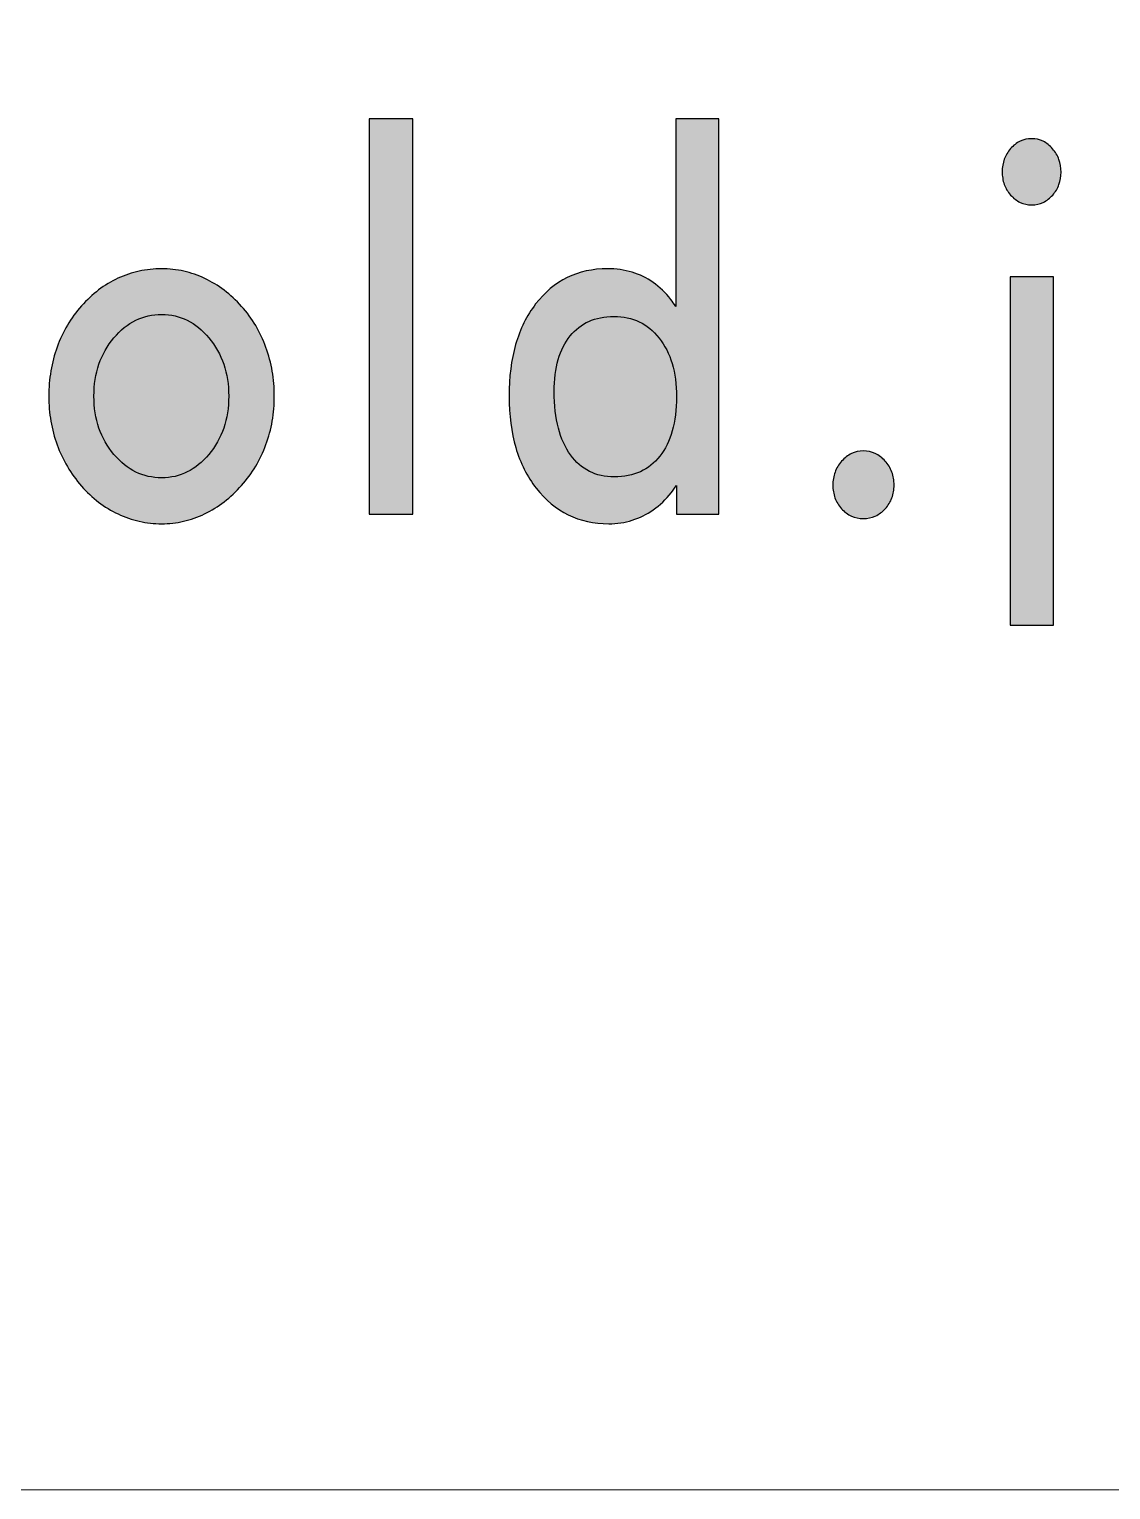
# Model space of a CAD drawing. Header units: millimetres. Extents: x -87.7 to -37.9, y -26.6 to 23.2.
# Drawn here: x -64.25 to -55.18, y -26.61 to -14.36 of the extents above; entities that cross this region are included whole.
import ezdxf

# ---------------------------------------------------------------- set-up
doc = ezdxf.new("R2010")
doc.units = ezdxf.units.MM
doc.header["$MEASUREMENT"] = 0
doc.layers.add('Layer 1', color=7, linetype='Continuous')

msp = doc.modelspace()

# ---------------------------------------------------------------- hatches: boundary and pattern name
at = {"layer": 'Layer 1', "true_color": 0x363435}
h = msp.add_hatch(color=250, dxfattribs=at)
edge = h.paths.add_edge_path()
edge.add_spline(control_points=[(-61.3638, -15.1109), (-61.3638, -15.1109), (-61.0339, -15.1109), (-61.0339, -15.1109), (-61.0339, -15.1109), (-61.0339, -18.4257), (-61.0339, -18.4257), (-61.0339, -18.4257), (-61.4017, -18.4257), (-61.4017, -18.4257), (-61.4017, -18.4257), (-61.4017, -15.1109), (-61.4017, -15.1109), (-61.4017, -15.1109), (-61.3638, -15.1109), (-61.3638, -15.1109)], knot_values=[0, 0, 0, 0, 0.2, 0.2, 0.2, 0.4, 0.4, 0.4, 0.6, 0.6, 0.6, 0.8, 0.8, 0.8, 1, 1, 1, 1], degree=3, periodic=1)
h = msp.add_hatch(color=250, dxfattribs=at)
edge = h.paths.add_edge_path()
edge.add_spline(control_points=[(-58.4707, -15.1488), (-58.4707, -15.1488), (-58.4707, -18.4257), (-58.4707, -18.4257), (-58.4707, -18.4257), (-58.8238, -18.4257), (-58.8238, -18.4257), (-58.8238, -18.4257), (-58.8238, -18.1852), (-58.8238, -18.1852), (-58.8382, -18.2069), (-58.8534, -18.2277), (-58.8692, -18.2474), (-58.9138, -18.3032), (-58.9641, -18.3508), (-59.0191, -18.3895), (-59.0747, -18.4286), (-59.1337, -18.4581), (-59.1956, -18.4777), (-59.2576, -18.4973), (-59.323, -18.5071), (-59.3912, -18.5071), (-59.5169, -18.5071), (-59.6308, -18.4821), (-59.7327, -18.4324), (-59.8343, -18.3828), (-59.9239, -18.3081), (-60.0006, -18.2091), (-60.0767, -18.1109), (-60.1339, -17.9971), (-60.1718, -17.8677), (-60.2094, -17.7394), (-60.2282, -17.5957), (-60.2282, -17.4369), (-60.2282, -17.2768), (-60.2097, -17.1324), (-60.173, -17.0039), (-60.1358, -16.8743), (-60.0798, -16.7606), (-60.0053, -16.6637), (-59.9298, -16.5657), (-59.8415, -16.4919), (-59.7408, -16.4427), (-59.6401, -16.3935), (-59.5271, -16.3687), (-59.4025, -16.3687), (-59.3295, -16.3687), (-59.2609, -16.3783), (-59.1972, -16.3972), (-59.1332, -16.4163), (-59.0737, -16.4452), (-59.0191, -16.4836), (-58.9652, -16.5215), (-58.9162, -16.5688), (-58.8726, -16.6253), (-58.8581, -16.644), (-58.8442, -16.6637), (-58.8308, -16.6846), (-58.8308, -16.6846), (-58.8308, -15.1109), (-58.8308, -15.1109), (-58.8308, -15.1109), (-58.4707, -15.1109), (-58.4707, -15.1109), (-58.4707, -15.1109), (-58.4707, -15.1488), (-58.4707, -15.1488)], knot_values=[0, 0, 0, 0, 0.0454545, 0.0454545, 0.0454545, 0.0909091, 0.0909091, 0.0909091, 0.1363636, 0.1363636, 0.1363636, 0.1818182, 0.1818182, 0.1818182, 0.2272727, 0.2272727, 0.2272727, 0.2727273, 0.2727273, 0.2727273, 0.3181818, 0.3181818, 0.3181818, 0.3636364, 0.3636364, 0.3636364, 0.4090909, 0.4090909, 0.4090909, 0.4545455, 0.4545455, 0.4545455, 0.5, 0.5, 0.5, 0.5454545, 0.5454545, 0.5454545, 0.5909091, 0.5909091, 0.5909091, 0.6363636, 0.6363636, 0.6363636, 0.6818182, 0.6818182, 0.6818182, 0.7272727, 0.7272727, 0.7272727, 0.7727273, 0.7727273, 0.7727273, 0.8181818, 0.8181818, 0.8181818, 0.8636364, 0.8636364, 0.8636364, 0.9090909, 0.9090909, 0.9090909, 0.9545455, 0.9545455, 0.9545455, 1, 1, 1, 1], degree=3, periodic=1)
h = msp.add_hatch(color=250, dxfattribs=at)
edge = h.paths.add_edge_path()
edge.add_spline(control_points=[(-56.094, -15.5543), (-56.094, -15.5173), (-56.0881, -15.4823), (-56.0763, -15.4501), (-56.0645, -15.4176), (-56.0467, -15.388), (-56.0234, -15.3614), (-55.9996, -15.3341), (-55.9726, -15.3131), (-55.9431, -15.2991), (-55.9135, -15.285), (-55.8811, -15.2777), (-55.8463, -15.2777), (-55.8123, -15.2777), (-55.7801, -15.2852), (-55.7505, -15.2995), (-55.7211, -15.3139), (-55.6944, -15.3351), (-55.6707, -15.3627), (-55.6474, -15.3896), (-55.6296, -15.4198), (-55.6178, -15.4528), (-55.6063, -15.4857), (-55.6003, -15.521), (-55.6003, -15.5585), (-55.6003, -15.5953), (-55.6061, -15.6301), (-55.6178, -15.6624), (-55.6295, -15.6945), (-55.647, -15.724), (-55.6702, -15.7502), (-55.6934, -15.7772), (-55.7201, -15.7977), (-55.7496, -15.8116), (-55.7794, -15.8255), (-55.8118, -15.8326), (-55.8463, -15.8326), (-55.8807, -15.8326), (-55.9133, -15.8255), (-55.9431, -15.8116), (-55.9724, -15.798), (-55.9993, -15.7774), (-56.0232, -15.7505), (-56.0468, -15.724), (-56.0648, -15.694), (-56.0765, -15.6611), (-56.0881, -15.6282), (-56.094, -15.5924), (-56.094, -15.5543)], knot_values=[0, 0, 0, 0, 0.0625, 0.0625, 0.0625, 0.125, 0.125, 0.125, 0.1875, 0.1875, 0.1875, 0.25, 0.25, 0.25, 0.3125, 0.3125, 0.3125, 0.375, 0.375, 0.375, 0.4375, 0.4375, 0.4375, 0.5, 0.5, 0.5, 0.5625, 0.5625, 0.5625, 0.625, 0.625, 0.625, 0.6875, 0.6875, 0.6875, 0.75, 0.75, 0.75, 0.8125, 0.8125, 0.8125, 0.875, 0.875, 0.875, 0.9375, 0.9375, 0.9375, 1, 1, 1, 1], degree=3, periodic=1)
h = msp.add_hatch(color=250, dxfattribs=at)
edge = h.paths.add_edge_path()
edge.add_spline(control_points=[(-64.0872, -17.4369), (-64.0872, -17.3647), (-64.0814, -17.2941), (-64.0698, -17.2255), (-64.0583, -17.1575), (-64.0407, -17.0908), (-64.0174, -17.0261), (-63.9941, -16.9615), (-63.9652, -16.9002), (-63.9313, -16.8427), (-63.8973, -16.7852), (-63.8579, -16.7311), (-63.813, -16.6806), (-63.7681, -16.6299), (-63.7201, -16.585), (-63.6694, -16.5466), (-63.6183, -16.5079), (-63.564, -16.4752), (-63.5071, -16.4486), (-63.4498, -16.422), (-63.3904, -16.4019), (-63.3296, -16.3887), (-63.2685, -16.3755), (-63.2054, -16.3687), (-63.1406, -16.3687), (-63.0775, -16.3687), (-63.0154, -16.3756), (-62.9549, -16.389), (-62.8942, -16.4026), (-62.8353, -16.4231), (-62.7786, -16.4501), (-62.7222, -16.4769), (-62.668, -16.5099), (-62.6166, -16.549), (-62.5651, -16.5882), (-62.5162, -16.6335), (-62.4705, -16.6843), (-62.4259, -16.7344), (-62.3864, -16.788), (-62.3524, -16.8453), (-62.3185, -16.9024), (-62.2898, -16.9635), (-62.2664, -17.0282), (-62.2431, -17.093), (-62.2253, -17.1596), (-62.2138, -17.2275), (-62.2022, -17.2957), (-62.1962, -17.3657), (-62.1962, -17.4369), (-62.1962, -17.5082), (-62.2022, -17.578), (-62.2138, -17.6458), (-62.2254, -17.7134), (-62.2431, -17.7797), (-62.2664, -17.8436), (-62.2897, -17.9074), (-62.3185, -17.968), (-62.3523, -18.0247), (-62.3865, -18.0817), (-62.426, -18.1353), (-62.4705, -18.1849), (-62.5166, -18.2369), (-62.5654, -18.2828), (-62.6168, -18.3225), (-62.6683, -18.362), (-62.7229, -18.3959), (-62.7805, -18.4234), (-62.838, -18.4515), (-62.8969, -18.4725), (-62.957, -18.4863), (-63.017, -18.5002), (-63.0784, -18.5071), (-63.1406, -18.5071), (-63.2048, -18.5071), (-63.2674, -18.5002), (-63.3285, -18.4864), (-63.3896, -18.4728), (-63.449, -18.452), (-63.5063, -18.4248), (-63.5636, -18.3977), (-63.6181, -18.3645), (-63.6693, -18.3255), (-63.7204, -18.2864), (-63.7684, -18.2416), (-63.813, -18.1914), (-63.8578, -18.1394), (-63.8973, -18.0843), (-63.9313, -18.0266), (-63.9653, -17.9689), (-63.9941, -17.9081), (-64.0174, -17.8449), (-64.0407, -17.7814), (-64.0583, -17.7155), (-64.0698, -17.6476), (-64.0814, -17.5796), (-64.0872, -17.5092), (-64.0872, -17.4369)], knot_values=[0, 0, 0, 0, 0.03125, 0.03125, 0.03125, 0.0625, 0.0625, 0.0625, 0.09375, 0.09375, 0.09375, 0.125, 0.125, 0.125, 0.15625, 0.15625, 0.15625, 0.1875, 0.1875, 0.1875, 0.21875, 0.21875, 0.21875, 0.25, 0.25, 0.25, 0.28125, 0.28125, 0.28125, 0.3125, 0.3125, 0.3125, 0.34375, 0.34375, 0.34375, 0.375, 0.375, 0.375, 0.40625, 0.40625, 0.40625, 0.4375, 0.4375, 0.4375, 0.46875, 0.46875, 0.46875, 0.5, 0.5, 0.5, 0.53125, 0.53125, 0.53125, 0.5625, 0.5625, 0.5625, 0.59375, 0.59375, 0.59375, 0.625, 0.625, 0.625, 0.65625, 0.65625, 0.65625, 0.6875, 0.6875, 0.6875, 0.71875, 0.71875, 0.71875, 0.75, 0.75, 0.75, 0.78125, 0.78125, 0.78125, 0.8125, 0.8125, 0.8125, 0.84375, 0.84375, 0.84375, 0.875, 0.875, 0.875, 0.90625, 0.90625, 0.90625, 0.9375, 0.9375, 0.9375, 0.96875, 0.96875, 0.96875, 1, 1, 1, 1], degree=3, periodic=1)
h = msp.add_hatch(color=250, dxfattribs=at)
edge = h.paths.add_edge_path()
edge.add_spline(control_points=[(-55.9886, -16.4376), (-55.9886, -16.4376), (-55.6626, -16.4376), (-55.6626, -16.4376), (-55.6626, -16.4376), (-55.6626, -19.3574), (-55.6626, -19.3574), (-55.6626, -19.3574), (-56.0265, -19.3574), (-56.0265, -19.3574), (-56.0265, -19.3574), (-56.0265, -16.4376), (-56.0265, -16.4376), (-56.0265, -16.4376), (-55.9886, -16.4376), (-55.9886, -16.4376)], knot_values=[0, 0, 0, 0, 0.2, 0.2, 0.2, 0.4, 0.4, 0.4, 0.6, 0.6, 0.6, 0.8, 0.8, 0.8, 1, 1, 1, 1], degree=3, periodic=1)
h = msp.add_hatch(color=250, dxfattribs=at)
edge = h.paths.add_edge_path()
edge.add_spline(control_points=[(-63.7085, -17.4369), (-63.7085, -17.5336), (-63.6944, -17.6229), (-63.6663, -17.7043), (-63.6384, -17.7855), (-63.5964, -17.8593), (-63.5409, -17.9255), (-63.4853, -17.9912), (-63.4239, -18.0407), (-63.3573, -18.0733), (-63.2912, -18.1055), (-63.2189, -18.1217), (-63.1406, -18.1217), (-62.986, -18.1217), (-62.854, -18.0561), (-62.7449, -17.9256), (-62.6898, -17.8594), (-62.648, -17.7854), (-62.6203, -17.7045), (-62.5925, -17.6232), (-62.5785, -17.5338), (-62.5785, -17.4369), (-62.5785, -17.34), (-62.5925, -17.2507), (-62.6202, -17.1694), (-62.6479, -17.0884), (-62.6896, -17.0144), (-62.7449, -16.9481), (-62.7998, -16.8822), (-62.8604, -16.8328), (-62.9263, -16.8002), (-62.9916, -16.7679), (-63.0632, -16.7517), (-63.1406, -16.7517), (-63.2195, -16.7517), (-63.2923, -16.768), (-63.3585, -16.8003), (-63.4251, -16.8328), (-63.486, -16.8822), (-63.5413, -16.9482), (-63.597, -17.0145), (-63.6388, -17.0883), (-63.6665, -17.1692), (-63.6944, -17.2508), (-63.7085, -17.34), (-63.7085, -17.4369)], knot_values=[0, 0, 0, 0, 0.0666667, 0.0666667, 0.0666667, 0.1333333, 0.1333333, 0.1333333, 0.2, 0.2, 0.2, 0.2666667, 0.2666667, 0.2666667, 0.3333333, 0.3333333, 0.3333333, 0.4, 0.4, 0.4, 0.4666667, 0.4666667, 0.4666667, 0.5333333, 0.5333333, 0.5333333, 0.6, 0.6, 0.6, 0.6666667, 0.6666667, 0.6666667, 0.7333333, 0.7333333, 0.7333333, 0.8, 0.8, 0.8, 0.8666667, 0.8666667, 0.8666667, 0.9333333, 0.9333333, 0.9333333, 1, 1, 1, 1], degree=3, periodic=1)
h = msp.add_hatch(color=250, dxfattribs=at)
edge = h.paths.add_edge_path()
edge.add_spline(control_points=[(-58.8238, -17.4411), (-58.8238, -17.3383), (-58.8362, -17.2456), (-58.8609, -17.1633), (-58.8854, -17.0821), (-58.9221, -17.0105), (-58.9705, -16.9494), (-59.0184, -16.8889), (-59.074, -16.8435), (-59.1367, -16.8135), (-59.1994, -16.7836), (-59.2705, -16.7686), (-59.3495, -16.7686), (-59.4285, -16.7686), (-59.4988, -16.7824), (-59.5596, -16.8098), (-59.62, -16.8367), (-59.672, -16.8777), (-59.7154, -16.9321), (-59.7599, -16.9873), (-59.7934, -17.0536), (-59.8158, -17.1305), (-59.8384, -17.2084), (-59.8498, -17.2983), (-59.8498, -17.3993), (-59.8498, -17.5139), (-59.8381, -17.6158), (-59.815, -17.7046), (-59.7922, -17.7918), (-59.7579, -17.8671), (-59.7126, -17.9298), (-59.6684, -17.9912), (-59.6156, -18.0374), (-59.555, -18.0678), (-59.4943, -18.0983), (-59.4246, -18.1136), (-59.3459, -18.1136), (-59.2636, -18.1136), (-59.1906, -18.099), (-59.1275, -18.0702), (-59.0646, -18.0415), (-59.01, -17.998), (-58.9641, -17.94), (-58.9179, -17.8815), (-58.8828, -17.8107), (-58.8594, -17.7285), (-58.8357, -17.645), (-58.8238, -17.5491), (-58.8238, -17.4411)], knot_values=[0, 0, 0, 0, 0.0625, 0.0625, 0.0625, 0.125, 0.125, 0.125, 0.1875, 0.1875, 0.1875, 0.25, 0.25, 0.25, 0.3125, 0.3125, 0.3125, 0.375, 0.375, 0.375, 0.4375, 0.4375, 0.4375, 0.5, 0.5, 0.5, 0.5625, 0.5625, 0.5625, 0.625, 0.625, 0.625, 0.6875, 0.6875, 0.6875, 0.75, 0.75, 0.75, 0.8125, 0.8125, 0.8125, 0.875, 0.875, 0.875, 0.9375, 0.9375, 0.9375, 1, 1, 1, 1], degree=3, periodic=1)
h = msp.add_hatch(color=250, dxfattribs=at)
edge = h.paths.add_edge_path()
edge.add_spline(control_points=[(-57.5135, -18.1828), (-57.5135, -18.1446), (-57.5074, -18.1084), (-57.4952, -18.0748), (-57.4831, -18.0413), (-57.4646, -18.0103), (-57.4405, -17.9827), (-57.4158, -17.9544), (-57.3882, -17.9328), (-57.358, -17.9185), (-57.3271, -17.904), (-57.2938, -17.8965), (-57.2585, -17.8965), (-57.2227, -17.8965), (-57.1892, -17.9038), (-57.1583, -17.918), (-57.1275, -17.9322), (-57.0995, -17.9535), (-57.0746, -17.9811), (-57.0499, -18.0088), (-57.031, -18.0396), (-57.0185, -18.0733), (-57.0062, -18.1068), (-56.9998, -18.1435), (-56.9998, -18.1828), (-56.9998, -18.2212), (-57.0061, -18.257), (-57.0183, -18.29), (-57.0305, -18.3232), (-57.0491, -18.3536), (-57.0737, -18.3806), (-57.0984, -18.4079), (-57.1265, -18.4285), (-57.1573, -18.4423), (-57.1884, -18.4562), (-57.2223, -18.4632), (-57.2585, -18.4632), (-57.2944, -18.4632), (-57.3277, -18.4562), (-57.3583, -18.4424), (-57.3884, -18.4287), (-57.4162, -18.408), (-57.441, -18.3806), (-57.4653, -18.3536), (-57.4835, -18.3234), (-57.4955, -18.2901), (-57.5075, -18.257), (-57.5135, -18.2211), (-57.5135, -18.1828)], knot_values=[0, 0, 0, 0, 0.0625, 0.0625, 0.0625, 0.125, 0.125, 0.125, 0.1875, 0.1875, 0.1875, 0.25, 0.25, 0.25, 0.3125, 0.3125, 0.3125, 0.375, 0.375, 0.375, 0.4375, 0.4375, 0.4375, 0.5, 0.5, 0.5, 0.5625, 0.5625, 0.5625, 0.625, 0.625, 0.625, 0.6875, 0.6875, 0.6875, 0.75, 0.75, 0.75, 0.8125, 0.8125, 0.8125, 0.875, 0.875, 0.875, 0.9375, 0.9375, 0.9375, 1, 1, 1, 1], degree=3, periodic=1)

# ---------------------------------------------------------------- linework, layer by layer
at = {"layer": 'Layer 1', "color": 250, "lineweight": 18}
msp.add_open_spline([(-83.6677, 23.192), (-83.6677, 23.192), (-41.8353, 23.192), (-41.8353, 23.192), (-39.6442, 23.192), (-37.8515, 21.3993), (-37.8515, 19.2081), (-37.8515, 19.2081), (-37.8515, -22.6241), (-37.8515, -22.6241), (-37.8515, -24.8153), (-39.6442, -26.608), (-41.8353, -26.608), (-41.8353, -26.608), (-83.6677, -26.608), (-83.6677, -26.608), (-85.8588, -26.608), (-87.6515, -24.8153), (-87.6515, -22.6241), (-87.6515, -22.6241), (-87.6515, 19.2081), (-87.6515, 19.2081), (-87.6515, 21.3993), (-85.8588, 23.192), (-83.6677, 23.192)], degree=3, knots=[0, 0, 0, 0, 0.125, 0.125, 0.125, 0.25, 0.25, 0.25, 0.375, 0.375, 0.375, 0.5, 0.5, 0.5, 0.625, 0.625, 0.625, 0.75, 0.75, 0.75, 0.875, 0.875, 0.875, 1, 1, 1, 1], dxfattribs=at)
at = {"layer": 'Layer 1', "color": 250}
for points, knots in [([(-61.3638, -15.1109), (-61.3638, -15.1109), (-61.0339, -15.1109), (-61.0339, -15.1109), (-61.0339, -15.1109), (-61.0339, -18.4257), (-61.0339, -18.4257), (-61.0339, -18.4257), (-61.4017, -18.4257), (-61.4017, -18.4257), (-61.4017, -18.4257), (-61.4017, -15.1109), (-61.4017, -15.1109), (-61.4017, -15.1109), (-61.3638, -15.1109), (-61.3638, -15.1109)], [0, 0, 0, 0, 0.2, 0.2, 0.2, 0.4, 0.4, 0.4, 0.6, 0.6, 0.6, 0.8, 0.8, 0.8, 1, 1, 1, 1]), ([(-58.4707, -15.1488), (-58.4707, -15.1488), (-58.4707, -18.4257), (-58.4707, -18.4257), (-58.4707, -18.4257), (-58.8238, -18.4257), (-58.8238, -18.4257), (-58.8238, -18.4257), (-58.8238, -18.1852), (-58.8238, -18.1852), (-58.8382, -18.2069), (-58.8534, -18.2277), (-58.8692, -18.2474), (-58.9138, -18.3032), (-58.9641, -18.3508), (-59.0191, -18.3895), (-59.0747, -18.4286), (-59.1337, -18.4581), (-59.1956, -18.4777), (-59.2576, -18.4973), (-59.323, -18.5071), (-59.3912, -18.5071), (-59.5169, -18.5071), (-59.6308, -18.4821), (-59.7327, -18.4324), (-59.8343, -18.3828), (-59.9239, -18.3081), (-60.0006, -18.2091), (-60.0767, -18.1109), (-60.1339, -17.9971), (-60.1718, -17.8677), (-60.2094, -17.7394), (-60.2282, -17.5957), (-60.2282, -17.4369), (-60.2282, -17.2768), (-60.2097, -17.1324), (-60.173, -17.0039), (-60.1358, -16.8743), (-60.0798, -16.7606), (-60.0053, -16.6637), (-59.9298, -16.5657), (-59.8415, -16.4919), (-59.7408, -16.4427), (-59.6401, -16.3935), (-59.5271, -16.3687), (-59.4025, -16.3687), (-59.3295, -16.3687), (-59.2609, -16.3783), (-59.1972, -16.3972), (-59.1332, -16.4163), (-59.0737, -16.4452), (-59.0191, -16.4836), (-58.9652, -16.5215), (-58.9162, -16.5688), (-58.8726, -16.6253), (-58.8581, -16.644), (-58.8442, -16.6637), (-58.8308, -16.6846), (-58.8308, -16.6846), (-58.8308, -15.1109), (-58.8308, -15.1109), (-58.8308, -15.1109), (-58.4707, -15.1109), (-58.4707, -15.1109), (-58.4707, -15.1109), (-58.4707, -15.1488), (-58.4707, -15.1488)], [0, 0, 0, 0, 0.0454545, 0.0454545, 0.0454545, 0.0909091, 0.0909091, 0.0909091, 0.1363636, 0.1363636, 0.1363636, 0.1818182, 0.1818182, 0.1818182, 0.2272727, 0.2272727, 0.2272727, 0.2727273, 0.2727273, 0.2727273, 0.3181818, 0.3181818, 0.3181818, 0.3636364, 0.3636364, 0.3636364, 0.4090909, 0.4090909, 0.4090909, 0.4545455, 0.4545455, 0.4545455, 0.5, 0.5, 0.5, 0.5454545, 0.5454545, 0.5454545, 0.5909091, 0.5909091, 0.5909091, 0.6363636, 0.6363636, 0.6363636, 0.6818182, 0.6818182, 0.6818182, 0.7272727, 0.7272727, 0.7272727, 0.7727273, 0.7727273, 0.7727273, 0.8181818, 0.8181818, 0.8181818, 0.8636364, 0.8636364, 0.8636364, 0.9090909, 0.9090909, 0.9090909, 0.9545455, 0.9545455, 0.9545455, 1, 1, 1, 1]), ([(-56.094, -15.5543), (-56.094, -15.5173), (-56.0881, -15.4823), (-56.0763, -15.4501), (-56.0645, -15.4176), (-56.0467, -15.388), (-56.0234, -15.3614), (-55.9996, -15.3341), (-55.9726, -15.3131), (-55.9431, -15.2991), (-55.9135, -15.285), (-55.8811, -15.2777), (-55.8463, -15.2777), (-55.8123, -15.2777), (-55.7801, -15.2852), (-55.7505, -15.2995), (-55.7211, -15.3139), (-55.6944, -15.3351), (-55.6707, -15.3627), (-55.6474, -15.3896), (-55.6296, -15.4198), (-55.6178, -15.4528), (-55.6063, -15.4857), (-55.6003, -15.521), (-55.6003, -15.5585), (-55.6003, -15.5953), (-55.6061, -15.6301), (-55.6178, -15.6624), (-55.6295, -15.6945), (-55.647, -15.724), (-55.6702, -15.7502), (-55.6934, -15.7772), (-55.7201, -15.7977), (-55.7496, -15.8116), (-55.7794, -15.8255), (-55.8118, -15.8326), (-55.8463, -15.8326), (-55.8807, -15.8326), (-55.9133, -15.8255), (-55.9431, -15.8116), (-55.9724, -15.798), (-55.9993, -15.7774), (-56.0232, -15.7505), (-56.0468, -15.724), (-56.0648, -15.694), (-56.0765, -15.6611), (-56.0881, -15.6282), (-56.094, -15.5924), (-56.094, -15.5543)], [0, 0, 0, 0, 0.0625, 0.0625, 0.0625, 0.125, 0.125, 0.125, 0.1875, 0.1875, 0.1875, 0.25, 0.25, 0.25, 0.3125, 0.3125, 0.3125, 0.375, 0.375, 0.375, 0.4375, 0.4375, 0.4375, 0.5, 0.5, 0.5, 0.5625, 0.5625, 0.5625, 0.625, 0.625, 0.625, 0.6875, 0.6875, 0.6875, 0.75, 0.75, 0.75, 0.8125, 0.8125, 0.8125, 0.875, 0.875, 0.875, 0.9375, 0.9375, 0.9375, 1, 1, 1, 1]), ([(-64.0872, -17.4369), (-64.0872, -17.3647), (-64.0814, -17.2941), (-64.0698, -17.2255), (-64.0583, -17.1575), (-64.0407, -17.0908), (-64.0174, -17.0261), (-63.9941, -16.9615), (-63.9652, -16.9002), (-63.9313, -16.8427), (-63.8973, -16.7852), (-63.8579, -16.7311), (-63.813, -16.6806), (-63.7681, -16.6299), (-63.7201, -16.585), (-63.6694, -16.5466), (-63.6183, -16.5079), (-63.564, -16.4752), (-63.5071, -16.4486), (-63.4498, -16.422), (-63.3904, -16.4019), (-63.3296, -16.3887), (-63.2685, -16.3755), (-63.2054, -16.3687), (-63.1406, -16.3687), (-63.0775, -16.3687), (-63.0154, -16.3756), (-62.9549, -16.389), (-62.8942, -16.4026), (-62.8353, -16.4231), (-62.7786, -16.4501), (-62.7222, -16.4769), (-62.668, -16.5099), (-62.6166, -16.549), (-62.5651, -16.5882), (-62.5162, -16.6335), (-62.4705, -16.6843), (-62.4259, -16.7344), (-62.3864, -16.788), (-62.3524, -16.8453), (-62.3185, -16.9024), (-62.2898, -16.9635), (-62.2664, -17.0282), (-62.2431, -17.093), (-62.2253, -17.1596), (-62.2138, -17.2275), (-62.2022, -17.2957), (-62.1962, -17.3657), (-62.1962, -17.4369), (-62.1962, -17.5082), (-62.2022, -17.578), (-62.2138, -17.6458), (-62.2254, -17.7134), (-62.2431, -17.7797), (-62.2664, -17.8436), (-62.2897, -17.9074), (-62.3185, -17.968), (-62.3523, -18.0247), (-62.3865, -18.0817), (-62.426, -18.1353), (-62.4705, -18.1849), (-62.5166, -18.2369), (-62.5654, -18.2828), (-62.6168, -18.3225), (-62.6683, -18.362), (-62.7229, -18.3959), (-62.7805, -18.4234), (-62.838, -18.4515), (-62.8969, -18.4725), (-62.957, -18.4863), (-63.017, -18.5002), (-63.0784, -18.5071), (-63.1406, -18.5071), (-63.2048, -18.5071), (-63.2674, -18.5002), (-63.3285, -18.4864), (-63.3896, -18.4728), (-63.449, -18.452), (-63.5063, -18.4248), (-63.5636, -18.3977), (-63.6181, -18.3645), (-63.6693, -18.3255), (-63.7204, -18.2864), (-63.7684, -18.2416), (-63.813, -18.1914), (-63.8578, -18.1394), (-63.8973, -18.0843), (-63.9313, -18.0266), (-63.9653, -17.9689), (-63.9941, -17.9081), (-64.0174, -17.8449), (-64.0407, -17.7814), (-64.0583, -17.7155), (-64.0698, -17.6476), (-64.0814, -17.5796), (-64.0872, -17.5092), (-64.0872, -17.4369)], [0, 0, 0, 0, 0.03125, 0.03125, 0.03125, 0.0625, 0.0625, 0.0625, 0.09375, 0.09375, 0.09375, 0.125, 0.125, 0.125, 0.15625, 0.15625, 0.15625, 0.1875, 0.1875, 0.1875, 0.21875, 0.21875, 0.21875, 0.25, 0.25, 0.25, 0.28125, 0.28125, 0.28125, 0.3125, 0.3125, 0.3125, 0.34375, 0.34375, 0.34375, 0.375, 0.375, 0.375, 0.40625, 0.40625, 0.40625, 0.4375, 0.4375, 0.4375, 0.46875, 0.46875, 0.46875, 0.5, 0.5, 0.5, 0.53125, 0.53125, 0.53125, 0.5625, 0.5625, 0.5625, 0.59375, 0.59375, 0.59375, 0.625, 0.625, 0.625, 0.65625, 0.65625, 0.65625, 0.6875, 0.6875, 0.6875, 0.71875, 0.71875, 0.71875, 0.75, 0.75, 0.75, 0.78125, 0.78125, 0.78125, 0.8125, 0.8125, 0.8125, 0.84375, 0.84375, 0.84375, 0.875, 0.875, 0.875, 0.90625, 0.90625, 0.90625, 0.9375, 0.9375, 0.9375, 0.96875, 0.96875, 0.96875, 1, 1, 1, 1]), ([(-55.9886, -16.4376), (-55.9886, -16.4376), (-55.6626, -16.4376), (-55.6626, -16.4376), (-55.6626, -16.4376), (-55.6626, -19.3574), (-55.6626, -19.3574), (-55.6626, -19.3574), (-56.0265, -19.3574), (-56.0265, -19.3574), (-56.0265, -19.3574), (-56.0265, -16.4376), (-56.0265, -16.4376), (-56.0265, -16.4376), (-55.9886, -16.4376), (-55.9886, -16.4376)], [0, 0, 0, 0, 0.2, 0.2, 0.2, 0.4, 0.4, 0.4, 0.6, 0.6, 0.6, 0.8, 0.8, 0.8, 1, 1, 1, 1]), ([(-63.7085, -17.4369), (-63.7085, -17.5336), (-63.6944, -17.6229), (-63.6663, -17.7043), (-63.6384, -17.7855), (-63.5964, -17.8593), (-63.5409, -17.9255), (-63.4853, -17.9912), (-63.4239, -18.0407), (-63.3573, -18.0733), (-63.2912, -18.1055), (-63.2189, -18.1217), (-63.1406, -18.1217), (-62.986, -18.1217), (-62.854, -18.0561), (-62.7449, -17.9256), (-62.6898, -17.8594), (-62.648, -17.7854), (-62.6203, -17.7045), (-62.5925, -17.6232), (-62.5785, -17.5338), (-62.5785, -17.4369), (-62.5785, -17.34), (-62.5925, -17.2507), (-62.6202, -17.1694), (-62.6479, -17.0884), (-62.6896, -17.0144), (-62.7449, -16.9481), (-62.7998, -16.8822), (-62.8604, -16.8328), (-62.9263, -16.8002), (-62.9916, -16.7679), (-63.0632, -16.7517), (-63.1406, -16.7517), (-63.2195, -16.7517), (-63.2923, -16.768), (-63.3585, -16.8003), (-63.4251, -16.8328), (-63.486, -16.8822), (-63.5413, -16.9482), (-63.597, -17.0145), (-63.6388, -17.0883), (-63.6665, -17.1692), (-63.6944, -17.2508), (-63.7085, -17.34), (-63.7085, -17.4369)], [0, 0, 0, 0, 0.0666667, 0.0666667, 0.0666667, 0.1333333, 0.1333333, 0.1333333, 0.2, 0.2, 0.2, 0.2666667, 0.2666667, 0.2666667, 0.3333333, 0.3333333, 0.3333333, 0.4, 0.4, 0.4, 0.4666667, 0.4666667, 0.4666667, 0.5333333, 0.5333333, 0.5333333, 0.6, 0.6, 0.6, 0.6666667, 0.6666667, 0.6666667, 0.7333333, 0.7333333, 0.7333333, 0.8, 0.8, 0.8, 0.8666667, 0.8666667, 0.8666667, 0.9333333, 0.9333333, 0.9333333, 1, 1, 1, 1]), ([(-58.8238, -17.4411), (-58.8238, -17.3383), (-58.8362, -17.2456), (-58.8609, -17.1633), (-58.8854, -17.0821), (-58.9221, -17.0105), (-58.9705, -16.9494), (-59.0184, -16.8889), (-59.074, -16.8435), (-59.1367, -16.8135), (-59.1994, -16.7836), (-59.2705, -16.7686), (-59.3495, -16.7686), (-59.4285, -16.7686), (-59.4988, -16.7824), (-59.5596, -16.8098), (-59.62, -16.8367), (-59.672, -16.8777), (-59.7154, -16.9321), (-59.7599, -16.9873), (-59.7934, -17.0536), (-59.8158, -17.1305), (-59.8384, -17.2084), (-59.8498, -17.2983), (-59.8498, -17.3993), (-59.8498, -17.5139), (-59.8381, -17.6158), (-59.815, -17.7046), (-59.7922, -17.7918), (-59.7579, -17.8671), (-59.7126, -17.9298), (-59.6684, -17.9912), (-59.6156, -18.0374), (-59.555, -18.0678), (-59.4943, -18.0983), (-59.4246, -18.1136), (-59.3459, -18.1136), (-59.2636, -18.1136), (-59.1906, -18.099), (-59.1275, -18.0702), (-59.0646, -18.0415), (-59.01, -17.998), (-58.9641, -17.94), (-58.9179, -17.8815), (-58.8828, -17.8107), (-58.8594, -17.7285), (-58.8357, -17.645), (-58.8238, -17.5491), (-58.8238, -17.4411)], [0, 0, 0, 0, 0.0625, 0.0625, 0.0625, 0.125, 0.125, 0.125, 0.1875, 0.1875, 0.1875, 0.25, 0.25, 0.25, 0.3125, 0.3125, 0.3125, 0.375, 0.375, 0.375, 0.4375, 0.4375, 0.4375, 0.5, 0.5, 0.5, 0.5625, 0.5625, 0.5625, 0.625, 0.625, 0.625, 0.6875, 0.6875, 0.6875, 0.75, 0.75, 0.75, 0.8125, 0.8125, 0.8125, 0.875, 0.875, 0.875, 0.9375, 0.9375, 0.9375, 1, 1, 1, 1]), ([(-57.5135, -18.1828), (-57.5135, -18.1446), (-57.5074, -18.1084), (-57.4952, -18.0748), (-57.4831, -18.0413), (-57.4646, -18.0103), (-57.4405, -17.9827), (-57.4158, -17.9544), (-57.3882, -17.9328), (-57.358, -17.9185), (-57.3271, -17.904), (-57.2938, -17.8965), (-57.2585, -17.8965), (-57.2227, -17.8965), (-57.1892, -17.9038), (-57.1583, -17.918), (-57.1275, -17.9322), (-57.0995, -17.9535), (-57.0746, -17.9811), (-57.0499, -18.0088), (-57.031, -18.0396), (-57.0185, -18.0733), (-57.0062, -18.1068), (-56.9998, -18.1435), (-56.9998, -18.1828), (-56.9998, -18.2212), (-57.0061, -18.257), (-57.0183, -18.29), (-57.0305, -18.3232), (-57.0491, -18.3536), (-57.0737, -18.3806), (-57.0984, -18.4079), (-57.1265, -18.4285), (-57.1573, -18.4423), (-57.1884, -18.4562), (-57.2223, -18.4632), (-57.2585, -18.4632), (-57.2944, -18.4632), (-57.3277, -18.4562), (-57.3583, -18.4424), (-57.3884, -18.4287), (-57.4162, -18.408), (-57.441, -18.3806), (-57.4653, -18.3536), (-57.4835, -18.3234), (-57.4955, -18.2901), (-57.5075, -18.257), (-57.5135, -18.2211), (-57.5135, -18.1828)], [0, 0, 0, 0, 0.0625, 0.0625, 0.0625, 0.125, 0.125, 0.125, 0.1875, 0.1875, 0.1875, 0.25, 0.25, 0.25, 0.3125, 0.3125, 0.3125, 0.375, 0.375, 0.375, 0.4375, 0.4375, 0.4375, 0.5, 0.5, 0.5, 0.5625, 0.5625, 0.5625, 0.625, 0.625, 0.625, 0.6875, 0.6875, 0.6875, 0.75, 0.75, 0.75, 0.8125, 0.8125, 0.8125, 0.875, 0.875, 0.875, 0.9375, 0.9375, 0.9375, 1, 1, 1, 1])]:
    msp.add_open_spline(points, degree=3, knots=knots, dxfattribs=at)

doc.saveas('drawing.dxf')
